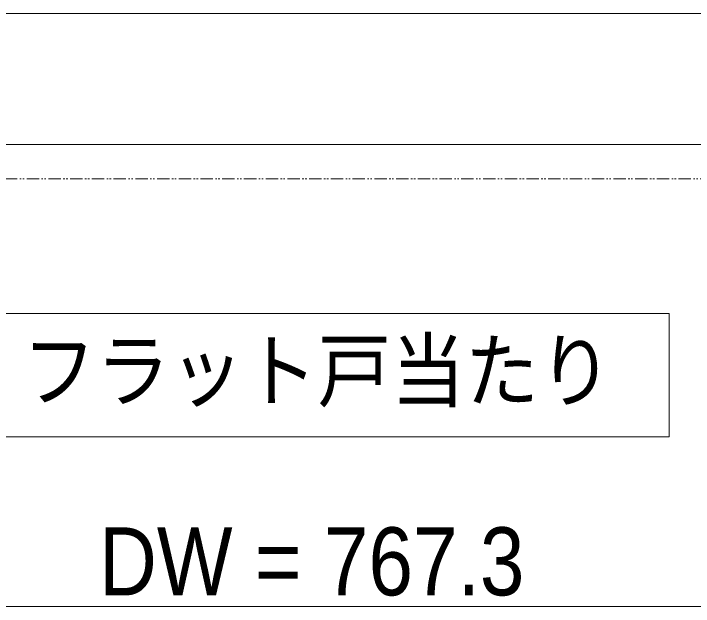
# Model space of a CAD drawing. Units: millimetres, scale not verified. Extents: x -4547 to 4547, y -2284 to 2284.
# Drawn here: x 208.8 to 484.1, y -1669.3 to -1429 of the extents above; entities that cross this region are included whole.
import ezdxf
from ezdxf.enums import TextEntityAlignment as Align

# ---------------------------------------------------------------- set-up
doc = ezdxf.new("R2010")
doc.units = ezdxf.units.MM
doc.header["$LTSCALE"] = 20
doc.linetypes.add('DOUBLE_CHAIN1', pattern=[8.8, 5, -1, 0.6, -0.6, 0.6, -1])
for name, color, linetype, lineweight in [('0-0_3一般', 7, 'Continuous', 9), ('0-3_2寸法-3', 7, 'Continuous', 9), ('0-4_2寸法-1', 7, 'Continuous', 9)]:
    doc.layers.add(name, color=color, linetype=linetype, lineweight=lineweight)
doc.styles.add('ＭＳ ゴシック', font='')
doc.styles.add('ＭＳ Ｐゴシック', font='')
doc.styles.get('ＭＳ ゴシック').set_extended_font_data('MS Gothic')
doc.styles.get('ＭＳ Ｐゴシック').set_extended_font_data('MS PGothic')

# ---------------------------------------------------------------- blocks, each defined once
blk = doc.blocks.new('グループ-111')
at = {"layer": '0-0_3一般', "linetype": 'DOUBLE_CHAIN1'}
blk.add_line((16311.1, -29920), (42816.3, -29920), dxfattribs=at)
blk = doc.blocks.new('グループ-112')
at = {"layer": '0-0_3一般'}
for p, q in [((26314.5, -28580), (40774.5, -28580)), ((40774.5, -29640), (26314.5, -29640))]:
    blk.add_line(p, q, dxfattribs=at)
blk = doc.blocks.new('グループ-126')
at = {"layer": '0-0_3一般'}
for name in ['グループ-111', 'グループ-112']:
    blk.add_blockref(name, (0, 0), dxfattribs=at)
blk = doc.blocks.new('グループ-127')
at = {"layer": '0-0_3一般'}
blk.add_blockref('グループ-126', (0, 0), dxfattribs=at)

msp = doc.modelspace()

# ---------------------------------------------------------------- linework, layer by layer
at = {"layer": '0-3_2寸法-3'}
msp.add_lwpolyline([(474.33, -1600.59), (194.33, -1600.59), (194.33, -1550.59), (474.33, -1550.59)], close=True, dxfattribs=at)
at = {"layer": '0-4_2寸法-1'}
msp.add_line((702.85, -1669.27), (-41.94, -1669.27), dxfattribs=at)

# ---------------------------------------------------------------- block references
at = {"layer": '0-0_3一般', "xscale": 0.05, "yscale": 0.05}
msp.add_blockref('グループ-127', (-1340.62, 0), dxfattribs=at)

# ---------------------------------------------------------------- texts
at = {"layer": '0-3_2寸法-3', "style": 'ＭＳ ゴシック', "width": 0.9}
msp.add_text('フラット戸当たり', height=24.34, dxfattribs=at).set_placement((212.35, -1593.17), align=Align.BOTTOM_LEFT)
at = {"layer": '0-4_2寸法-1', "style": 'ＭＳ Ｐゴシック', "width": 0.9}
msp.add_text('DW = 767.3', height=27.57, dxfattribs=at).set_placement((243.42, -1673.06), align=Align.BOTTOM_LEFT)

doc.saveas('drawing.dxf')
